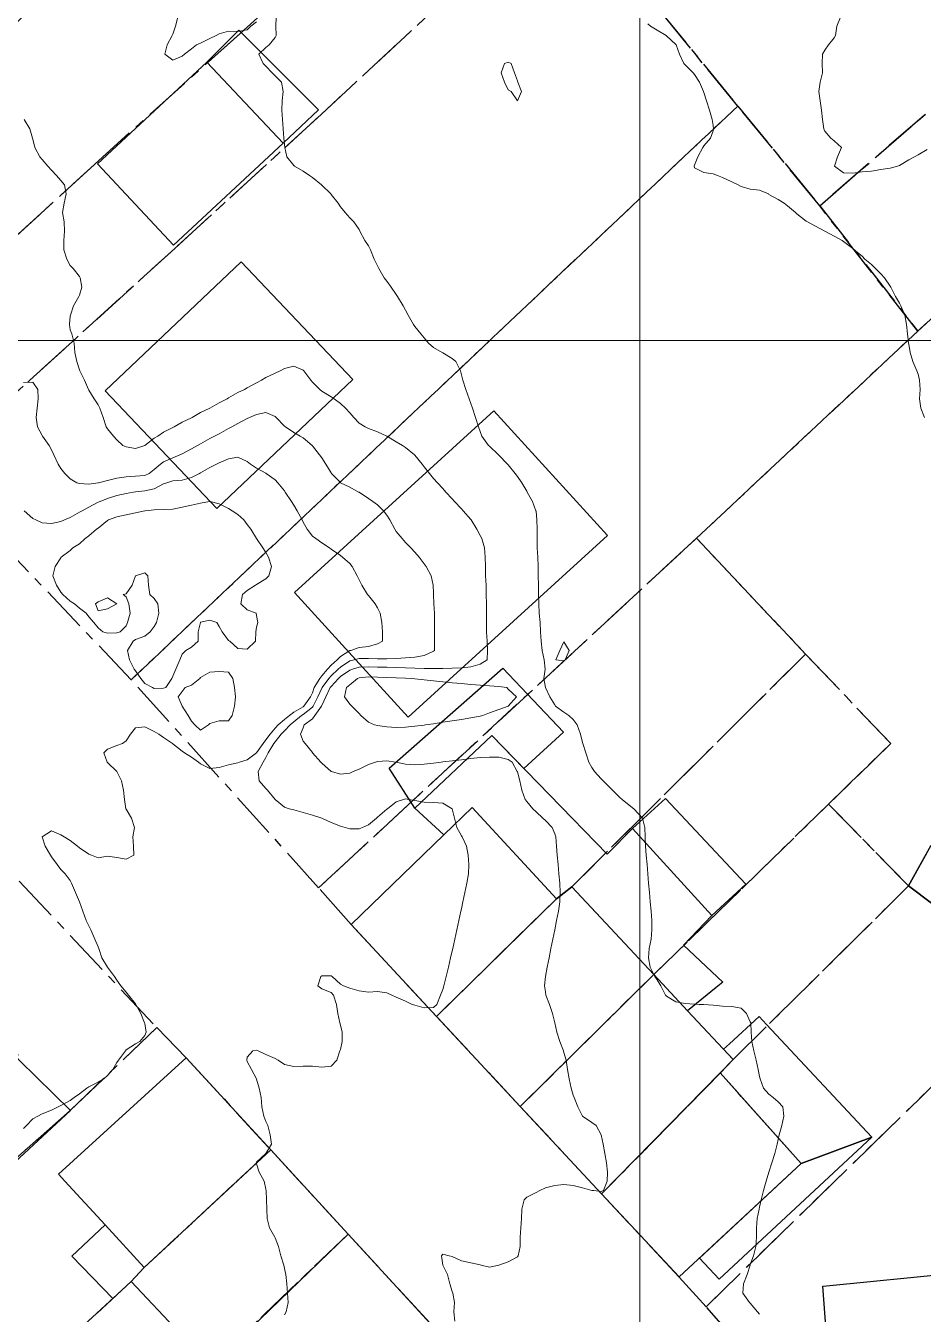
# Model space of a CAD drawing. Header units: centimetres. Extents: x 0 to 642158, y -847 to 649707.
# Drawn here: x 616333.9 to 616382, y 621335.1 to 621404.3 of the extents above; entities that cross this region are included whole.
import ezdxf

# ---------------------------------------------------------------- set-up
doc = ezdxf.new("R2010")
doc.units = ezdxf.units.CM
doc.header["$MEASUREMENT"] = 0
doc.linetypes.add('CENTERX2', pattern=[4, 2.5, -0.5, 0.5, -0.5])
doc.layers.add('MEV_grille', color=254, linetype='Continuous', lineweight=9)
doc.layers.add('WAL_topographie 0.5', color=253, linetype='Continuous', lineweight=20)
doc.layers.add('SPW_batiments', color=7, linetype='Continuous')
doc.layers.add('SPW_parcellaire cadastral', color=7, linetype='CENTERX2', lineweight=25, true_color=0xff0542)

# ---------------------------------------------------------------- blocks, each defined once
blk = doc.blocks.new('*U114')
at = {"layer": 'MEV_grille', "transparency": 33554687}
blk.add_lwpolyline([(-1338.461, 0), (1338.461, 0)], dxfattribs=at)
blk = doc.blocks.new('*U115')
at = {"layer": 'MEV_grille', "color": 0, "linetype": 'ByBlock', "lineweight": -2, "transparency": 16777216}
blk.add_blockref('*U114', (0, -1000), dxfattribs=at)
blk = doc.blocks.new('*U112')
at = {"layer": 'MEV_grille', "transparency": 33554687}
blk.add_lwpolyline([(0, 1825.476), (0, -1825.476)], dxfattribs=at)
blk = doc.blocks.new('*U113')
at = {"layer": 'MEV_grille', "color": 0, "linetype": 'ByBlock', "lineweight": -2, "transparency": 16777216}
blk.add_blockref('*U112', (1000, 0), dxfattribs=at)

msp = doc.modelspace()

# ---------------------------------------------------------------- linework, layer by layer
at = {"layer": 'SPW_batiments'}
for points in [[(616347.684, 621397.979), (616343.584, 621402.328), (616345.301, 621404.039), (616349.57, 621399.771), (616347.684, 621397.979)], [(616347.684, 621397.979), (616341.785, 621392.511), (616337.717, 621396.86), (616343.583, 621402.328), (616347.684, 621397.979)], [(616351.418, 621385.295), (616344.119, 621378.361), (616338.119, 621384.677), (616345.418, 621391.611), (616351.418, 621385.295)], [(616365.086, 621376.914), (616354.388, 621367.163), (616351.766, 621370.041), (616348.287, 621373.862), (616358.985, 621383.613), (616365.086, 621376.914)], [(616354.738, 621362.28), (616353.373, 621364.422), (616359.471, 621369.799), (616362.726, 621366.361), (616360.601, 621364.403), (616358.871, 621366.18), (616354.738, 621362.28)], [(616365.071, 621359.814), (616366.421, 621361.181), (616370.689, 621356.515), (616369.172, 621354.931), (616371.272, 621352.932), (616370.923, 621352.647), (616369.386, 621351.396), (616367.567, 621353.347), (616363.171, 621358.064), (616362.339, 621357.414), (616357.821, 621362.313), (616356.304, 621360.846), (616354.738, 621362.28), (616358.871, 621366.18), (616365.071, 621359.814)], [(616362.339, 621357.414), (616355.909, 621351.1), (616351.322, 621356.029), (616356.304, 621360.846), (616357.821, 621362.313), (616362.339, 621357.414)], [(616366.421, 621361.181), (616368.193, 621362.801), (616372.511, 621358.199), (616370.689, 621356.515), (616366.421, 621361.181)], [(616367.567, 621353.347), (616360.402, 621346.273), (616355.909, 621351.1), (616362.339, 621357.414), (616363.171, 621358.064), (616367.567, 621353.347)], [(616369.386, 621351.396), (616371.822, 621348.782), (616371.14, 621348.065), (616364.77, 621341.578), (616360.402, 621346.273), (616367.567, 621353.347), (616369.386, 621351.396)], [(616331.026, 621351.702), (616333.449, 621349.036), (616333.34, 621348.924), (616333.42, 621348.846), (616333.527, 621348.741), (616336.264, 621346.058), (616332.769, 621342.821), (616331.332, 621341.537), (616328.694, 621344.386), (616320.824, 621336.959), (616318.041, 621339.826), (616314.274, 621336.458), (616310.974, 621340.025), (616323.04, 621351.259), (616325.89, 621348.277), (616330.273, 621352.477), (616331.026, 621351.702)], [(616371.633, 621349.637), (616373.23, 621351.102), (616373.627, 621350.676), (616379.266, 621344.615), (616375.473, 621343.215), (616372.259, 621346.812), (616372.078, 621347.015), (616371.14, 621348.065), (616371.823, 621348.782), (616371.306, 621349.336), (616371.633, 621349.637)], [(616347.012, 621343.939), (616340.224, 621337.628), (616338.124, 621339.911), (616335.967, 621342.255), (616335.624, 621342.628), (616342.473, 621348.878), (616347.012, 621343.939)], [(616375.473, 621343.215), (616368.924, 621337.115), (616364.77, 621341.578), (616371.14, 621348.065), (616375.473, 621343.215)], [(616375.473, 621343.215), (616379.266, 621344.615), (616371.077, 621336.996), (616370.018, 621338.134), (616375.473, 621343.215)], [(616351.167, 621339.42), (616343.809, 621332.306), (616342.113, 621334.117), (616339.524, 621336.878), (616339.744, 621337.114), (616340.224, 621337.628), (616347.012, 621343.939), (616351.167, 621339.42)], [(616340.224, 621337.628), (616339.744, 621337.114), (616339.524, 621336.878), (616338.541, 621335.961), (616336.341, 621338.228), (616338.124, 621339.911), (616340.224, 621337.628)], [(616355.573, 621334.626), (616347.957, 621327.88), (616343.809, 621332.306), (616351.167, 621339.42), (616355.573, 621334.626)], [(616384.359, 621328.267), (616377.325, 621327.566), (616376.641, 621336.615), (616376.841, 621336.635), (616383.691, 621337.327), (616384.359, 621328.267)]]:
    msp.add_lwpolyline(points, dxfattribs=at)
at = {"layer": 'SPW_parcellaire cadastral'}
for points in [[(616373.765, 621445.823), (616381.528, 621452.057), (616406.079, 621420.315), (616397.21, 621412.589), (616376.476, 621394.616), (616372.073, 621399.973), (616362.634, 621411.512), (616358.93, 621416.07), (616353.281, 621423.028), (616350.808, 621426.071), (616350.305, 621426.679), (616354.58, 621430.628), (616373.765, 621445.823)], [(616358.93, 621416.07), (616345.372, 621403.872), (616337.544, 621396.838), (616324.619, 621384.975), (616321.464, 621388.42), (616326.211, 621392.834), (616323.851, 621395.424), (616329.812, 621401.13), (616353.281, 621423.028), (616358.93, 621416.07)], [(616358.93, 621416.07), (616362.634, 621411.512), (616349.732, 621399.537), (616341.86, 621392.327), (616328.791, 621380.449), (616324.619, 621384.975), (616337.544, 621396.838), (616345.372, 621403.872), (616358.93, 621416.07)], [(616397.21, 621412.589), (616403.583, 621408.68), (616398.619, 621403.913), (616394.707, 621400.154), (616390.251, 621395.735), (616381.737, 621387.892), (616376.476, 621394.616), (616397.21, 621412.589)], [(616372.073, 621399.973), (616339.521, 621369.177), (616328.791, 621380.449), (616341.86, 621392.327), (616349.732, 621399.537), (616362.634, 621411.512), (616372.073, 621399.973)], [(616372.073, 621399.973), (616376.476, 621394.616), (616381.737, 621387.892), (616369.863, 621376.769), (616349.583, 621358.01), (616339.521, 621369.177), (616372.073, 621399.973)], [(616375.719, 621370.554), (616369.863, 621376.769), (616381.737, 621387.892), (616390.251, 621395.735), (616400.18, 621389.654), (616396.34, 621384.2), (616391.586, 621376.883), (616387.132, 621368.722), (616384.171, 621363.382), (616381.236, 621358.104), (616376.949, 621362.498), (616380.285, 621365.75), (616375.719, 621370.554)], [(616375.719, 621370.554), (616363.172, 621358.063), (616362.339, 621357.413), (616355.91, 621351.099), (616351.322, 621356.029), (616349.583, 621358.01), (616369.863, 621376.769), (616375.719, 621370.554)], [(616375.719, 621370.554), (616380.285, 621365.75), (616376.949, 621362.498), (616367.568, 621353.347), (616360.402, 621346.272), (616355.91, 621351.099), (616362.339, 621357.413), (616363.172, 621358.063), (616375.719, 621370.554)], [(616404.488, 621350.469), (616400.994, 621344.916), (616393.405, 621349.969), (616392.475, 621350.549), (616382.55, 621357.124), (616381.236, 621358.104), (616384.171, 621363.382), (616395.836, 621355.852), (616404.488, 621350.469)], [(616360.402, 621346.272), (616367.568, 621353.347), (616376.949, 621362.498), (616381.236, 621358.104), (616371.823, 621348.781), (616371.14, 621348.064), (616364.771, 621341.577), (616360.402, 621346.272)], [(616313.776, 621326.291), (616290.44, 621307.715), (616284.264, 621314.121), (616306.375, 621334.124), (616304.225, 621336.456), (616330.772, 621361.279), (616340.896, 621350.507), (616336.25, 621346.05), (616332.691, 621342.91), (616322.058, 621333.126), (616313.776, 621326.291)], [(616381.236, 621358.104), (616382.55, 621357.124), (616382.937, 621347.769), (616370.38, 621335.521), (616368.924, 621337.114), (616364.771, 621341.577), (616371.14, 621348.064), (616371.823, 621348.781), (616381.236, 621358.104)], [(616347.013, 621343.939), (616340.225, 621337.628), (616339.525, 621336.878), (616327.943, 621326.176), (616322.058, 621333.126), (616332.691, 621342.91), (616336.25, 621346.05), (616340.896, 621350.507), (616342.473, 621348.878), (616347.013, 621343.939)], [(616383.04, 621346.249), (616383.66, 621337.326), (616384.359, 621328.267), (616377.325, 621327.565), (616370.38, 621335.521), (616382.937, 621347.769), (616383.04, 621346.249)], [(616347.013, 621343.939), (616351.167, 621339.42), (616343.776, 621332.341), (616332.077, 621321.277), (616327.943, 621326.176), (616339.525, 621336.878), (616340.225, 621337.628), (616347.013, 621343.939)], [(616351.167, 621339.42), (616355.574, 621334.625), (616347.958, 621327.88), (616336.277, 621316.477), (616332.077, 621321.277), (616343.776, 621332.341), (616351.167, 621339.42)]]:
    msp.add_lwpolyline(points, dxfattribs=at)
at = {"layer": 'WAL_topographie 0.5'}
for points in [[(616342.022, 621404.75), (616341.902, 621404.25), (616341.75, 621403.833), (616341.713, 621403.75), (616341.458, 621403.25), (616341.329, 621402.75), (616341.75, 621402.43), (616342.25, 621402.653), (616342.375, 621402.75), (616342.75, 621403.05), (616343.036, 621403.25), (616343.25, 621403.342), (616343.75, 621403.591), (616344.083, 621403.75), (616344.25, 621403.846), (616344.75, 621403.988), (616345.25, 621403.975), (616345.75, 621404.068), (616345.95, 621404.25), (616346.25, 621404.5)], [(616347.302, 621404.75), (616347.292, 621404.25), (616347.295, 621403.75), (616347.25, 621403.65), (616346.93, 621403.25), (616346.75, 621403.114), (616346.375, 621402.75), (616346.601, 621402.25), (616346.75, 621402.118), (616347.081, 621401.75), (616347.25, 621401.589), (616347.583, 621401.25), (616347.677, 621400.75), (616347.621, 621400.25), (616347.609, 621399.75), (616347.64, 621399.25), (616347.672, 621398.75), (616347.709, 621398.25), (616347.75, 621397.9), (616347.766, 621397.75), (616347.875, 621397.25), (616348.25, 621396.777), (616348.285, 621396.75), (616348.75, 621396.472), (616349.097, 621396.25), (616349.25, 621396.135), (616349.728, 621395.75), (616349.75, 621395.731), (616350.231, 621395.25), (616350.25, 621395.229), (616350.622, 621394.75), (616350.75, 621394.568), (616351.011, 621394.25), (616351.25, 621393.969), (616351.477, 621393.75), (616351.75, 621393.339), (616351.797, 621393.25), (616352.068, 621392.75), (616352.25, 621392.464), (616352.363, 621392.25), (616352.569, 621391.75), (616352.75, 621391.388), (616352.81, 621391.25), (616353.096, 621390.75), (616353.25, 621390.566), (616353.472, 621390.25), (616353.75, 621389.86), (616353.822, 621389.75), (616354.121, 621389.25), (616354.25, 621389.015), (616354.384, 621388.75), (616354.665, 621388.25), (616354.75, 621388.144), (616355.061, 621387.75), (616355.25, 621387.531), (616355.475, 621387.25), (616355.75, 621387.003), (616356.204, 621386.75), (616356.25, 621386.73), (616356.75, 621386.428), (616356.95, 621386.25), (616357.187, 621385.75), (616357.25, 621385.538), (616357.325, 621385.25), (616357.485, 621384.75), (616357.664, 621384.25), (616357.75, 621384.005), (616357.833, 621383.75), (616358, 621383.25), (616358.167, 621382.75), (616358.25, 621382.507), (616358.337, 621382.25), (616358.707, 621381.75), (616358.75, 621381.706), (616359.227, 621381.25), (616359.25, 621381.226), (616359.715, 621380.75), (616359.75, 621380.71), (616360.133, 621380.25), (616360.25, 621380.093), (616360.48, 621379.75), (616360.75, 621379.3), (616360.779, 621379.25), (616361.058, 621378.75), (616361.246, 621378.25), (616361.25, 621378.217), (616361.299, 621377.75), (616361.306, 621377.25), (616361.306, 621376.75), (616361.317, 621376.25), (616361.344, 621375.75), (616361.364, 621375.25), (616361.371, 621374.75), (616361.376, 621374.25), (616361.382, 621373.75), (616361.395, 621373.25), (616361.426, 621372.75), (616361.464, 621372.25), (616361.488, 621371.75), (616361.519, 621371.25), (616361.585, 621370.75), (616361.686, 621370.25), (616361.736, 621369.75), (616361.664, 621369.25), (616361.75, 621368.75), (616361.75, 621368.75), (616361.996, 621368.25), (616362.25, 621367.825), (616362.303, 621367.75), (616362.75, 621367.439), (616363.017, 621367.25), (616363.25, 621367.039), (616363.46, 621366.75), (616363.635, 621366.25), (616363.75, 621365.808), (616363.768, 621365.75), (616363.923, 621365.25), (616364.09, 621364.75), (616364.25, 621364.458), (616364.384, 621364.25), (616364.75, 621363.855), (616364.853, 621363.75), (616365.25, 621363.347), (616365.353, 621363.25), (616365.75, 621362.858), (616365.868, 621362.75), (616366.25, 621362.444), (616366.504, 621362.25), (616366.75, 621361.983), (616366.972, 621361.75), (616367.088, 621361.25), (616367.105, 621360.75), (616367.128, 621360.25), (616367.167, 621359.75), (616367.214, 621359.25), (616367.25, 621358.75), (616367.25, 621358.75), (616367.286, 621358.25), (616367.333, 621357.75), (616367.381, 621357.25), (616367.425, 621356.75), (616367.457, 621356.25), (616367.466, 621355.75), (616367.423, 621355.25), (616367.33, 621354.75), (616367.285, 621354.25), (616367.377, 621353.75), (616367.63, 621353.25), (616367.75, 621353.064), (616367.946, 621352.75), (616368.203, 621352.25), (616368.25, 621352.181), (616368.75, 621351.877), (616369.25, 621351.794), (616369.75, 621351.758), (616370, 621351.75), (616370.25, 621351.742), (616370.75, 621351.707), (616371.25, 621351.658), (616371.75, 621351.638), (616372.25, 621351.546), (616372.546, 621351.25), (616372.75, 621350.815), (616372.775, 621350.75), (616372.793, 621350.25), (616372.831, 621349.75), (616372.936, 621349.25), (616373.064, 621348.75), (616373.179, 621348.25), (616373.25, 621347.875), (616373.274, 621347.75), (616373.464, 621347.25), (616373.75, 621346.928), (616373.979, 621346.75), (616374.25, 621346.518), (616374.492, 621346.25), (616374.545, 621345.75), (616374.436, 621345.25), (616374.307, 621344.75), (616374.25, 621344.5), (616374.193, 621344.25), (616374.064, 621343.75), (616373.913, 621343.25), (616373.75, 621342.75), (616373.75, 621342.75), (616373.593, 621342.25), (616373.458, 621341.75), (616373.341, 621341.25), (616373.25, 621340.865), (616373.221, 621340.75), (616373.123, 621340.25), (616373.08, 621339.75), (616373.077, 621339.25), (616373.039, 621338.75), (616372.915, 621338.25), (616372.75, 621337.779), (616372.742, 621337.75), (616372.586, 621337.25), (616372.38, 621336.75), (616372.341, 621336.25), (616372.713, 621335.75), (616372.75, 621335.702), (616373.139, 621335.25), (616373.25, 621335.112)], [(616377.587, 621404.75), (616377.398, 621404.25), (616377.313, 621403.75), (616377.25, 621403.631), (616376.954, 621403.25), (616376.75, 621402.975), (616376.625, 621402.75), (616376.605, 621402.25), (616376.616, 621401.75), (616376.494, 621401.25), (616376.428, 621400.75), (616376.491, 621400.25), (616376.575, 621399.75), (616376.623, 621399.25), (616376.697, 621398.75), (616376.75, 621398.617), (616377.073, 621398.25), (616377.25, 621398.107), (616377.645, 621397.75), (616377.423, 621397.25), (616377.267, 621396.75), (616377.75, 621396.382), (616378.25, 621396.372), (616378.75, 621396.433), (616379.25, 621396.477), (616379.75, 621396.569), (616380.25, 621396.645), (616380.655, 621396.75), (616380.75, 621396.78), (616381.25, 621397.091), (616381.56, 621397.25), (616381.75, 621397.349), (616382.25, 621397.645)], [(616367.25, 621404.391), (616367.388, 621404.25), (616367.75, 621404.042), (616368.228, 621403.75), (616368.25, 621403.735), (616368.75, 621403.27), (616368.769, 621403.25), (616368.956, 621402.75), (616369.189, 621402.25), (616369.25, 621402.179), (616369.685, 621401.75), (616369.75, 621401.661), (616370.021, 621401.25), (616370.233, 621400.75), (616370.25, 621400.706), (616370.4, 621400.25), (616370.554, 621399.75), (616370.702, 621399.25), (616370.75, 621398.928), (616370.777, 621398.75), (616370.75, 621398.637), (616370.606, 621398.25), (616370.25, 621397.83), (616370.2, 621397.75), (616369.941, 621397.25), (616369.75, 621396.794), (616369.732, 621396.75), (616369.75, 621396.65), (616370.25, 621396.402), (616370.75, 621396.34), (616370.984, 621396.25), (616371.25, 621396.129), (616371.75, 621395.895), (616372.096, 621395.75), (616372.25, 621395.659), (616372.75, 621395.515), (616373.25, 621395.45), (616373.717, 621395.25), (616373.75, 621395.231), (616374.25, 621394.955), (616374.558, 621394.75), (616374.75, 621394.611), (616375.169, 621394.25), (616375.25, 621394.179), (616375.75, 621393.794), (616375.811, 621393.75), (616376.25, 621393.525), (616376.75, 621393.254), (616376.757, 621393.25), (616377.25, 621392.989), (616377.684, 621392.75), (616377.75, 621392.7), (616378.25, 621392.321), (616378.322, 621392.25), (616378.75, 621391.918), (616378.903, 621391.75), (616379.25, 621391.465), (616379.467, 621391.25), (616379.75, 621390.971), (616379.945, 621390.75), (616380.25, 621390.308), (616380.288, 621390.25), (616380.543, 621389.75), (616380.75, 621389.385), (616380.825, 621389.25), (616381.04, 621388.75), (616381.139, 621388.25), (616381.181, 621387.75), (616381.241, 621387.25), (616381.25, 621387.187), (616381.323, 621386.75), (616381.47, 621386.25), (616381.683, 621385.75), (616381.75, 621385.57), (616381.832, 621385.25), (616381.872, 621384.75), (616381.834, 621384.25), (616381.897, 621383.75), (616382.092, 621383.25)], [(616360.25, 621400.25), (616360.472, 621400.75), (616360.279, 621401.25), (616360.25, 621401.322), (616360.1, 621401.75), (616359.917, 621402.25), (616359.75, 621402.324), (616359.55, 621402.25), (616359.382, 621401.75), (616359.563, 621401.25), (616359.75, 621400.841), (616359.917, 621400.75), (616360.25, 621400.25)], [(616333.776, 621399.25), (616334.077, 621398.75), (616334.234, 621398.25), (616334.25, 621398.194), (616334.344, 621397.75), (616334.624, 621397.25), (616334.75, 621397.097), (616335.057, 621396.75), (616335.25, 621396.53), (616335.508, 621396.25), (616335.75, 621395.975), (616335.939, 621395.75), (616336.036, 621395.25), (616335.931, 621394.75), (616335.83, 621394.25), (616335.92, 621393.75), (616335.939, 621393.25), (616335.9, 621392.75), (616335.912, 621392.25), (616336.076, 621391.75), (616336.25, 621391.417), (616336.4, 621391.25), (616336.75, 621390.813), (616336.777, 621390.75), (616336.868, 621390.25), (616336.75, 621389.825), (616336.714, 621389.75), (616336.419, 621389.25), (616336.258, 621388.75), (616336.25, 621388.687), (616336.211, 621388.25), (616336.25, 621387.959), (616336.343, 621387.75), (616336.459, 621387.25), (616336.496, 621386.75), (616336.605, 621386.25), (616336.75, 621385.804), (616336.771, 621385.75), (616337.018, 621385.25), (616337.239, 621384.75), (616337.25, 621384.727), (616337.542, 621384.25), (616337.75, 621383.931), (616337.848, 621383.75), (616338.016, 621383.25), (616338.185, 621382.75), (616338.25, 621382.652), (616338.567, 621382.25), (616338.75, 621382.047), (616339.078, 621381.75), (616339.25, 621381.677), (616339.75, 621381.58), (616340.25, 621381.74), (616340.263, 621381.75), (616340.75, 621382.142), (616340.944, 621382.25), (616341.25, 621382.467), (616341.75, 621382.71), (616341.832, 621382.75), (616342.25, 621383.006), (616342.75, 621383.228), (616342.793, 621383.25), (616343.25, 621383.526), (616343.744, 621383.75), (616343.75, 621383.754), (616344.25, 621384.042), (616344.673, 621384.25), (616344.75, 621384.302), (616345.25, 621384.586), (616345.602, 621384.75), (616345.75, 621384.841), (616346.25, 621385.115), (616346.52, 621385.25), (616346.75, 621385.392), (616347.25, 621385.64), (616347.514, 621385.75), (616347.75, 621385.878), (616348.25, 621386), (616348.75, 621385.793), (616348.789, 621385.75), (616349.171, 621385.25), (616349.25, 621385.15), (616349.642, 621384.75), (616349.75, 621384.665), (616350.25, 621384.359), (616350.419, 621384.25), (616350.75, 621384.004), (616351.019, 621383.75), (616351.25, 621383.497), (616351.474, 621383.25), (616351.75, 621382.952), (616352.078, 621382.75), (616352.25, 621382.659), (616352.75, 621382.491), (616353.25, 621382.25), (616353.25, 621382.25), (616353.75, 621381.954), (616354.089, 621381.75), (616354.25, 621381.646), (616354.725, 621381.25), (616354.75, 621381.226), (616355.14, 621380.75), (616355.25, 621380.603), (616355.526, 621380.25), (616355.75, 621379.978), (616355.962, 621379.75), (616356.25, 621379.436), (616356.417, 621379.25), (616356.75, 621378.878), (616356.869, 621378.75), (616357.25, 621378.35), (616357.344, 621378.25), (616357.75, 621377.777), (616357.77, 621377.75), (616358.075, 621377.25), (616358.25, 621376.923), (616358.333, 621376.75), (616358.483, 621376.25), (616358.525, 621375.75), (616358.53, 621375.25), (616358.544, 621374.75), (616358.569, 621374.25), (616358.582, 621373.75), (616358.583, 621373.25), (616358.583, 621372.75), (616358.583, 621372.25), (616358.596, 621371.75), (616358.623, 621371.25), (616358.638, 621370.75), (616358.634, 621370.25), (616358.25, 621370.012), (616357.75, 621369.861), (616357.25, 621369.809), (616356.75, 621369.788), (616356.25, 621369.777), (616355.75, 621369.771), (616355.25, 621369.775), (616354.75, 621369.791), (616354.25, 621369.811), (616353.75, 621369.829), (616353.25, 621369.843), (616352.75, 621369.857), (616352.25, 621369.874), (616351.75, 621369.857), (616351.394, 621369.75), (616351.25, 621369.693), (616350.75, 621369.344), (616350.652, 621369.25), (616350.25, 621368.809), (616350.206, 621368.75), (616349.963, 621368.25), (616349.75, 621367.785), (616349.736, 621367.75), (616349.383, 621367.25), (616349.25, 621367.084), (616348.811, 621366.75), (616348.75, 621366.587), (616348.605, 621366.25), (616348.75, 621365.876), (616348.858, 621365.75), (616349.25, 621365.263), (616349.26, 621365.25), (616349.698, 621364.75), (616349.75, 621364.688), (616350.25, 621364.256), (616350.266, 621364.25), (616350.75, 621364.113), (616351.25, 621364.165), (616351.44, 621364.25), (616351.75, 621364.377), (616352.25, 621364.617), (616352.637, 621364.75), (616352.75, 621364.783), (616353.25, 621364.825), (616353.72, 621364.75), (616353.75, 621364.745), (616354.25, 621364.639), (616354.75, 621364.6), (616355.25, 621364.639), (616355.75, 621364.7), (616356.163, 621364.75), (616356.25, 621364.76), (616356.75, 621364.823), (616357.25, 621364.884), (616357.75, 621364.945), (616358.25, 621364.995), (616358.75, 621365.023), (616359.25, 621365.016), (616359.75, 621364.891), (616359.962, 621364.75), (616360.245, 621364.25), (616360.25, 621364.231), (616360.375, 621363.75), (616360.48, 621363.25), (616360.668, 621362.75), (616360.75, 621362.635), (616361.075, 621362.25), (616361.25, 621362.083), (616361.615, 621361.75), (616361.75, 621361.617), (616362.107, 621361.25), (616362.25, 621360.906), (616362.31, 621360.75), (616362.346, 621360.25), (616362.383, 621359.75), (616362.429, 621359.25), (616362.476, 621358.75), (616362.524, 621358.25), (616362.551, 621357.75), (616362.531, 621357.25), (616362.458, 621356.75), (616362.355, 621356.25), (616362.25, 621355.75), (616362.25, 621355.75), (616362.15, 621355.25), (616362.05, 621354.75), (616361.95, 621354.25), (616361.85, 621353.75), (616361.75, 621353.25), (616361.75, 621353.25), (616361.695, 621352.75), (616361.75, 621352.417), (616361.781, 621352.25), (616361.972, 621351.75), (616362.125, 621351.25), (616362.25, 621350.75), (616362.25, 621350.75), (616362.371, 621350.25), (616362.532, 621349.75), (616362.725, 621349.25), (616362.75, 621349.167), (616362.859, 621348.75), (616362.943, 621348.25), (616363.022, 621347.75), (616363.133, 621347.25), (616363.25, 621346.875), (616363.292, 621346.75), (616363.487, 621346.25), (616363.75, 621345.75), (616363.75, 621345.75), (616364.25, 621345.413), (616364.483, 621345.25), (616364.75, 621344.75), (616364.75, 621344.75), (616364.861, 621344.25), (616364.946, 621343.75), (616365.033, 621343.25), (616365.08, 621342.75), (616365.075, 621342.25), (616364.868, 621341.75), (616364.75, 621341.705), (616364.35, 621341.75), (616364.25, 621341.76), (616363.75, 621341.898), (616363.25, 621342.027), (616362.75, 621342.076), (616362.25, 621342.023), (616361.75, 621341.908), (616361.45, 621341.75), (616361.25, 621341.655), (616360.75, 621341.405), (616360.621, 621341.25), (616360.495, 621340.75), (616360.472, 621340.25), (616360.433, 621339.75), (616360.391, 621339.25), (616360.39, 621338.75), (616360.288, 621338.25), (616360.25, 621338.19), (616359.75, 621337.926), (616359.25, 621337.75), (616359.25, 621337.75), (616358.75, 621337.642), (616358.306, 621337.75), (616358.25, 621337.765), (616357.75, 621337.868), (616357.25, 621337.986), (616356.75, 621338.209), (616356.583, 621338.25), (616356.25, 621338.344), (616356.179, 621338.25), (616356.25, 621337.75), (616356.25, 621337.75), (616356.5, 621337.25), (616356.628, 621336.75), (616356.75, 621336.337), (616356.779, 621336.25), (616356.875, 621335.75), (616356.845, 621335.25), (616356.895, 621334.75)], [(616333.75, 621385.126), (616334.25, 621385.156), (616334.505, 621384.75), (616334.53, 621384.25), (616334.477, 621383.75), (616334.428, 621383.25), (616334.5, 621382.75), (616334.75, 621382.284), (616334.77, 621382.25), (616335.111, 621381.75), (616335.25, 621381.512), (616335.376, 621381.25), (616335.609, 621380.75), (616335.75, 621380.514), (616335.956, 621380.25), (616336.25, 621379.965), (616336.607, 621379.75), (616336.75, 621379.704), (616337.25, 621379.677), (616337.75, 621379.744), (616337.774, 621379.75), (616338.25, 621379.875), (616338.75, 621379.992), (616339.25, 621380.064), (616339.75, 621380.097), (616340.25, 621380.145), (616340.48, 621380.25), (616340.75, 621380.452), (616341.096, 621380.75), (616341.25, 621380.87), (616341.75, 621381.078), (616342.141, 621381.25), (616342.25, 621381.305), (616342.75, 621381.57), (616343.079, 621381.75), (616343.25, 621381.844), (616343.75, 621382.118), (616344, 621382.25), (616344.25, 621382.383), (616344.75, 621382.656), (616344.917, 621382.75), (616345.25, 621382.937), (616345.75, 621383.201), (616345.869, 621383.25), (616346.25, 621383.419), (616346.75, 621383.528), (616347.25, 621383.298), (616347.295, 621383.25), (616347.75, 621382.787), (616347.796, 621382.75), (616348.25, 621382.452), (616348.599, 621382.25), (616348.75, 621382.156), (616349.235, 621381.75), (616349.25, 621381.734), (616349.632, 621381.25), (616349.75, 621381.087), (616349.971, 621380.75), (616350.25, 621380.276), (616350.269, 621380.25), (616350.75, 621379.755), (616350.76, 621379.75), (616351.25, 621379.519), (616351.725, 621379.25), (616351.75, 621379.235), (616352.25, 621378.91), (616352.489, 621378.75), (616352.75, 621378.562), (616353.069, 621378.25), (616353.25, 621378.014), (616353.404, 621377.75), (616353.677, 621377.25), (616353.75, 621377.134), (616354.068, 621376.75), (616354.25, 621376.55), (616354.536, 621376.25), (616354.75, 621376.019), (616354.981, 621375.75), (616355.25, 621375.4), (616355.354, 621375.25), (616355.613, 621374.75), (616355.727, 621374.25), (616355.75, 621373.821), (616355.754, 621373.75), (616355.771, 621373.25), (616355.796, 621372.75), (616355.806, 621372.25), (616355.806, 621371.75), (616355.806, 621371.25), (616355.804, 621370.75), (616355.75, 621370.713), (616355.25, 621370.479), (616354.75, 621370.384), (616354.25, 621370.346), (616353.75, 621370.323), (616353.25, 621370.305), (616352.75, 621370.3), (616352.25, 621370.312), (616351.75, 621370.318), (616351.495, 621370.25), (616351.25, 621370.188), (616350.75, 621369.854), (616350.638, 621369.75), (616350.25, 621369.377), (616350.138, 621369.25), (616349.769, 621368.75), (616349.75, 621368.715), (616349.546, 621368.25), (616349.291, 621367.75), (616349.25, 621367.702), (616348.75, 621367.313), (616348.657, 621367.25), (616348.25, 621366.917), (616348.051, 621366.75), (616347.75, 621366.427), (616347.577, 621366.25), (616347.25, 621365.85), (616347.176, 621365.75), (616346.881, 621365.25), (616346.75, 621364.997), (616346.599, 621364.75), (616346.332, 621364.25), (616346.398, 621363.75), (616346.75, 621363.345), (616346.837, 621363.25), (616347.25, 621362.75), (616347.25, 621362.75), (616347.75, 621362.334), (616348.009, 621362.25), (616348.25, 621362.184), (616348.75, 621362.055), (616349.25, 621361.911), (616349.75, 621361.75), (616349.75, 621361.75), (616350.25, 621361.518), (616350.75, 621361.321), (616351, 621361.25), (616351.25, 621361.17), (616351.75, 621361.171), (616351.94, 621361.25), (616352.25, 621361.395), (616352.692, 621361.75), (616352.75, 621361.794), (616353.25, 621362.224), (616353.281, 621362.25), (616353.75, 621362.619), (616354.131, 621362.75), (616354.25, 621362.775), (616354.429, 621362.75), (616354.75, 621362.699), (616355.25, 621362.597), (616355.75, 621362.58), (616356.25, 621362.548), (616356.75, 621362.25), (616356.75, 621362.25), (616356.875, 621361.75), (616357.005, 621361.25), (616357.25, 621360.799), (616357.281, 621360.75), (616357.522, 621360.25), (616357.616, 621359.75), (616357.644, 621359.25), (616357.62, 621358.75), (616357.539, 621358.25), (616357.434, 621357.75), (616357.329, 621357.25), (616357.25, 621356.875), (616357.222, 621356.75), (616357.111, 621356.25), (616357, 621355.75), (616356.889, 621355.25), (616356.778, 621354.75), (616356.75, 621354.625), (616356.666, 621354.25), (616356.547, 621353.75), (616356.426, 621353.25), (616356.302, 621352.75), (616356.25, 621352.556), (616356.125, 621352.25), (616355.917, 621351.75), (616355.75, 621351.583), (616355.25, 621351.564), (616354.75, 621351.699), (616354.607, 621351.75), (616354.25, 621351.914), (616353.75, 621352.136), (616353.508, 621352.25), (616353.25, 621352.369), (616352.75, 621352.446), (616352.25, 621352.4), (616351.75, 621352.471), (616351.25, 621352.61), (616350.917, 621352.75), (616350.75, 621352.841), (616350.315, 621353.25), (616350.25, 621353.282), (616349.75, 621353.288), (616349.697, 621353.25), (616349.536, 621352.75), (616349.75, 621352.586), (616350.25, 621352.383), (616350.375, 621352.25), (616350.543, 621351.75), (616350.604, 621351.25), (616350.712, 621350.75), (616350.75, 621350.635), (616350.836, 621350.25), (616350.839, 621349.75), (616350.75, 621349.333), (616350.726, 621349.25), (616350.562, 621348.75), (616350.25, 621348.427), (616349.75, 621348.386), (616349.25, 621348.424), (616348.75, 621348.433), (616348.25, 621348.407), (616347.75, 621348.519), (616347.407, 621348.75), (616347.25, 621348.836), (616346.75, 621349.055), (616346.333, 621349.25), (616346.25, 621349.287), (616346.058, 621349.25), (616345.75, 621348.917), (616345.725, 621348.75), (616345.75, 621348.683), (616345.978, 621348.25), (616346.241, 621347.75), (616346.25, 621347.728), (616346.389, 621347.25), (616346.49, 621346.75), (616346.531, 621346.25), (616346.643, 621345.75), (616346.75, 621345.46), (616346.848, 621345.25), (616346.981, 621344.75), (616347.055, 621344.25), (616346.75, 621343.75), (616346.75, 621343.75), (616346.25, 621343.274), (616346.237, 621343.25), (616346.25, 621343.188), (616346.396, 621342.75), (616346.661, 621342.25), (616346.75, 621341.833), (616346.764, 621341.75), (616346.788, 621341.25), (616346.801, 621340.75), (616346.821, 621340.25), (616346.95, 621339.75), (616347.232, 621339.25), (616347.25, 621339.212), (616347.426, 621338.75), (616347.553, 621338.25), (616347.706, 621337.75), (616347.75, 621337.562), (616347.814, 621337.25), (616347.875, 621336.75), (616347.917, 621336.25), (616347.938, 621335.75), (616347.839, 621335.25), (616347.75, 621335.083)], [(616333.773, 621378.25), (616334.25, 621377.838), (616334.397, 621377.75), (616334.75, 621377.606), (616335.25, 621377.568), (616335.75, 621377.668), (616335.934, 621377.75), (616336.25, 621377.887), (616336.75, 621378.163), (616336.889, 621378.25), (616337.25, 621378.442), (616337.75, 621378.7), (616337.86, 621378.75), (616338.25, 621378.906), (616338.75, 621379.059), (616339.25, 621379.18), (616339.649, 621379.25), (616339.75, 621379.266), (616340.25, 621379.315), (616340.75, 621379.425), (616341.25, 621379.685), (616341.44, 621379.75), (616341.75, 621379.857), (616342.25, 621379.888), (616342.75, 621380.028), (616343.192, 621380.25), (616343.25, 621380.281), (616343.75, 621380.562), (616344.108, 621380.75), (616344.25, 621380.825), (616344.75, 621381.035), (616345.25, 621381.129), (616345.75, 621380.884), (616345.924, 621380.75), (616346.25, 621380.538), (616346.75, 621380.261), (616346.768, 621380.25), (616347.25, 621379.9), (616347.4, 621379.75), (616347.75, 621379.311), (616347.794, 621379.25), (616348.124, 621378.75), (616348.25, 621378.547), (616348.423, 621378.25), (616348.69, 621377.75), (616348.75, 621377.63), (616348.973, 621377.25), (616349.25, 621376.886), (616349.426, 621376.75), (616349.75, 621376.527), (616350.157, 621376.25), (616350.25, 621376.184), (616350.75, 621375.838), (616350.866, 621375.75), (616351.25, 621375.417), (616351.374, 621375.25), (616351.647, 621374.75), (616351.75, 621374.533), (616351.897, 621374.25), (616352.208, 621373.75), (616352.25, 621373.689), (616352.611, 621373.25), (616352.75, 621373.027), (616352.878, 621372.75), (616352.974, 621372.25), (616353.012, 621371.75), (616353.009, 621371.25), (616352.75, 621371.107), (616352.25, 621370.966), (616351.75, 621370.908), (616351.312, 621370.75), (616351.25, 621370.737), (616350.75, 621370.415), (616350.579, 621370.25), (616350.25, 621369.955), (616350.054, 621369.75), (616349.75, 621369.381), (616349.638, 621369.25), (616349.339, 621368.75), (616349.25, 621368.469), (616349.154, 621368.25), (616348.78, 621367.75), (616348.75, 621367.726), (616348.25, 621367.435), (616348.013, 621367.25), (616347.75, 621367.036), (616347.417, 621366.75), (616347.25, 621366.58), (616346.972, 621366.25), (616346.75, 621365.947), (616346.601, 621365.75), (616346.25, 621365.257), (616346.242, 621365.25), (616345.75, 621364.88), (616345.329, 621364.75), (616345.25, 621364.715), (616344.75, 621364.602), (616344.25, 621364.458), (616343.75, 621364.419), (616343.25, 621364.658), (616343.14, 621364.75), (616342.75, 621365.018), (616342.382, 621365.25), (616342.25, 621365.332), (616341.75, 621365.742), (616341.739, 621365.75), (616341.25, 621366.079), (616341, 621366.25), (616340.75, 621366.393), (616340.25, 621366.645), (616339.75, 621366.598), (616339.492, 621366.25), (616339.25, 621365.893), (616339.05, 621365.75), (616338.75, 621365.645), (616338.25, 621365.441), (616338.059, 621365.25), (616338.239, 621364.75), (616338.25, 621364.739), (616338.75, 621364.25), (616338.75, 621364.25), (616339.01, 621363.75), (616339.112, 621363.25), (616339.17, 621362.75), (616339.24, 621362.25), (616339.25, 621362.222), (616339.533, 621361.75), (616339.698, 621361.25), (616339.614, 621360.75), (616339.65, 621360.25), (616339.656, 621359.75), (616339.25, 621359.54), (616338.75, 621359.64), (616338.25, 621359.709), (616337.75, 621359.622), (616337.393, 621359.75), (616337.25, 621359.807), (616336.75, 621360.158), (616336.645, 621360.25), (616336.25, 621360.554), (616335.926, 621360.75), (616335.75, 621360.857), (616335.25, 621361.068), (616334.75, 621360.75), (616334.907, 621360.25), (616335.189, 621359.75), (616335.25, 621359.667), (616335.548, 621359.25), (616335.75, 621358.984), (616335.974, 621358.75), (616336.25, 621358.401), (616336.326, 621358.25), (616336.525, 621357.75), (616336.75, 621357.26), (616336.755, 621357.25), (616336.924, 621356.75), (616337.105, 621356.25), (616337.25, 621355.964), (616337.352, 621355.75), (616337.57, 621355.25), (616337.75, 621354.839), (616337.781, 621354.75), (616337.95, 621354.25), (616338.243, 621353.75), (616338.25, 621353.741), (616338.627, 621353.25), (616338.75, 621353.045), (616338.963, 621352.75), (616339.25, 621352.407), (616339.373, 621352.25), (616339.75, 621351.779), (616339.767, 621351.75), (616340.039, 621351.25), (616340.244, 621350.75), (616340.25, 621350.722), (616340.319, 621350.25), (616340.25, 621350.069), (616339.977, 621349.75), (616339.75, 621349.633), (616339.25, 621349.309), (616339.211, 621349.25), (616338.846, 621348.75), (616338.75, 621348.629), (616338.542, 621348.25), (616338.25, 621347.922), (616338.049, 621347.75), (616337.75, 621347.567), (616337.25, 621347.316), (616337.147, 621347.25), (616336.75, 621346.941), (616336.467, 621346.75), (616336.25, 621346.589), (616335.75, 621346.312), (616335.603, 621346.25), (616335.25, 621346.069), (616334.75, 621345.869), (616334.503, 621345.75), (616334.25, 621345.604), (616333.904, 621345.25), (616333.75, 621345.077)], [(616341.386, 621368.75), (616341.25, 621368.714), (616340.75, 621368.705), (616340.669, 621368.75), (616340.25, 621368.978), (616340.044, 621369.25), (616339.75, 621369.651), (616339.689, 621369.75), (616339.437, 621370.25), (616339.325, 621370.75), (616339.625, 621371.25), (616339.75, 621371.33), (616340.25, 621371.519), (616340.541, 621371.75), (616340.75, 621372.031), (616340.875, 621372.25), (616341.014, 621372.75), (616340.956, 621373.25), (616340.75, 621373.542), (616340.523, 621373.75), (616340.456, 621374.25), (616340.417, 621374.75), (616340.25, 621374.917), (616339.75, 621374.75), (616339.75, 621374.75), (616339.577, 621374.25), (616339.25, 621373.778), (616339.083, 621373.75), (616339.25, 621373.625), (616339.387, 621373.25), (616339.467, 621372.75), (616339.327, 621372.25), (616339.25, 621372.068), (616338.932, 621371.75), (616338.75, 621371.689), (616338.25, 621371.667), (616338, 621371.75), (616337.75, 621371.954), (616337.509, 621372.25), (616337.25, 621372.554), (616337.1, 621372.75), (616336.75, 621373.013), (616336.486, 621373.25), (616336.25, 621373.394), (616335.861, 621373.75), (616335.75, 621373.88), (616335.514, 621374.25), (616335.321, 621374.75), (616335.442, 621375.25), (616335.75, 621375.726), (616335.767, 621375.75), (616336.25, 621376.104), (616336.396, 621376.25), (616336.75, 621376.478), (616337.049, 621376.75), (616337.25, 621376.898), (616337.658, 621377.25), (616337.75, 621377.318), (616338.25, 621377.72), (616338.297, 621377.75), (616338.75, 621377.912), (616339.25, 621378.022), (616339.75, 621378.128), (616340.25, 621378.245), (616340.273, 621378.25), (616340.75, 621378.291), (616341.25, 621378.32), (616341.75, 621378.339), (616342.25, 621378.44), (616342.75, 621378.543), (616343.25, 621378.65), (616343.733, 621378.75), (616343.75, 621378.753), (616343.765, 621378.75), (616344.25, 621378.624), (616344.75, 621378.361), (616344.936, 621378.25), (616345.25, 621378.039), (616345.56, 621377.75), (616345.75, 621377.517), (616345.935, 621377.25), (616346.25, 621376.756), (616346.254, 621376.75), (616346.59, 621376.25), (616346.75, 621376.003), (616346.891, 621375.75), (616347.046, 621375.25), (616346.905, 621374.75), (616346.75, 621374.593), (616346.25, 621374.283), (616346.192, 621374.25), (616345.75, 621373.971), (616345.5, 621373.75), (616345.401, 621373.25), (616345.75, 621372.931), (616346.222, 621372.75), (616346.25, 621372.625), (616346.325, 621372.25), (616346.25, 621372), (616346.21, 621371.75), (616346.191, 621371.25), (616345.75, 621370.809), (616345.25, 621370.855), (616344.809, 621371.25), (616344.75, 621371.285), (616344.404, 621371.75), (616344.25, 621372.036), (616344.114, 621372.25), (616343.75, 621372.38), (616343.25, 621372.261), (616343.233, 621372.25), (616343.125, 621371.75), (616343.121, 621371.25), (616342.75, 621370.921), (616342.45, 621370.75), (616342.25, 621370.539), (616342.138, 621370.25), (616341.909, 621369.75), (616341.75, 621369.361), (616341.705, 621369.25), (616341.386, 621368.75)], [(616338.25, 621372.987), (616338.75, 621373.25), (616338.25, 621373.563), (616337.75, 621373.357), (616337.6, 621373.25), (616337.75, 621372.875), (616338.25, 621372.987)], [(616362.817, 621370.25), (616362.75, 621370.189), (616362.321, 621370.25), (616362.531, 621370.75), (616362.75, 621371.217), (616363.019, 621370.75), (616362.817, 621370.25)], [(616343.672, 621366.75), (616343.25, 621366.469), (616342.929, 621366.75), (616342.75, 621366.947), (616342.576, 621367.25), (616342.25, 621367.75), (616342.25, 621367.75), (616342.044, 621368.25), (616342.25, 621368.542), (616342.417, 621368.75), (616342.75, 621368.882), (616343.202, 621369.25), (616343.25, 621369.298), (616343.75, 621369.583), (616344.25, 621369.625), (616344.75, 621369.589), (616344.982, 621369.25), (616345.07, 621368.75), (616345.128, 621368.25), (616345.074, 621367.75), (616344.95, 621367.25), (616344.75, 621366.977), (616344.25, 621366.961), (616343.75, 621366.82), (616343.672, 621366.75)], [(616355.25, 621366.742), (616355.318, 621366.75), (616355.75, 621366.815), (616356.25, 621366.895), (616356.75, 621366.97), (616357.25, 621367.048), (616357.75, 621367.138), (616358.25, 621367.228), (616358.386, 621367.25), (616358.75, 621367.407), (616359.25, 621367.573), (616359.75, 621367.75), (616359.75, 621367.75), (616360.202, 621368.25), (616359.75, 621368.663), (616359.681, 621368.75), (616359.25, 621368.808), (616358.75, 621368.852), (616358.25, 621368.886), (616357.75, 621368.926), (616357.25, 621368.968), (616356.75, 621369.013), (616356.25, 621369.063), (616355.75, 621369.114), (616355.25, 621369.169), (616354.75, 621369.23), (616354.589, 621369.25), (616354.25, 621369.265), (616353.75, 621369.284), (616353.25, 621369.301), (616352.75, 621369.317), (616352.25, 621369.331), (616351.75, 621369.279), (616351.67, 621369.25), (616351.25, 621368.91), (616351.077, 621368.75), (616350.963, 621368.25), (616351.25, 621367.857), (616351.368, 621367.75), (616351.75, 621367.359), (616351.846, 621367.25), (616352.25, 621366.89), (616352.587, 621366.75), (616352.75, 621366.716), (616353.25, 621366.654), (616353.75, 621366.613), (616354.25, 621366.63), (616354.75, 621366.684), (616355.25, 621366.742)]]:
    msp.add_lwpolyline(points, dxfattribs=at)

# ---------------------------------------------------------------- block references
at = {"layer": 'MEV_grille', "transparency": 33554687}
for name, p in [('*U113', (615366.814, 620593.644)), ('*U115', (616669.481, 622387.381))]:
    msp.add_blockref(name, p, dxfattribs=at)

doc.saveas('drawing.dxf')
